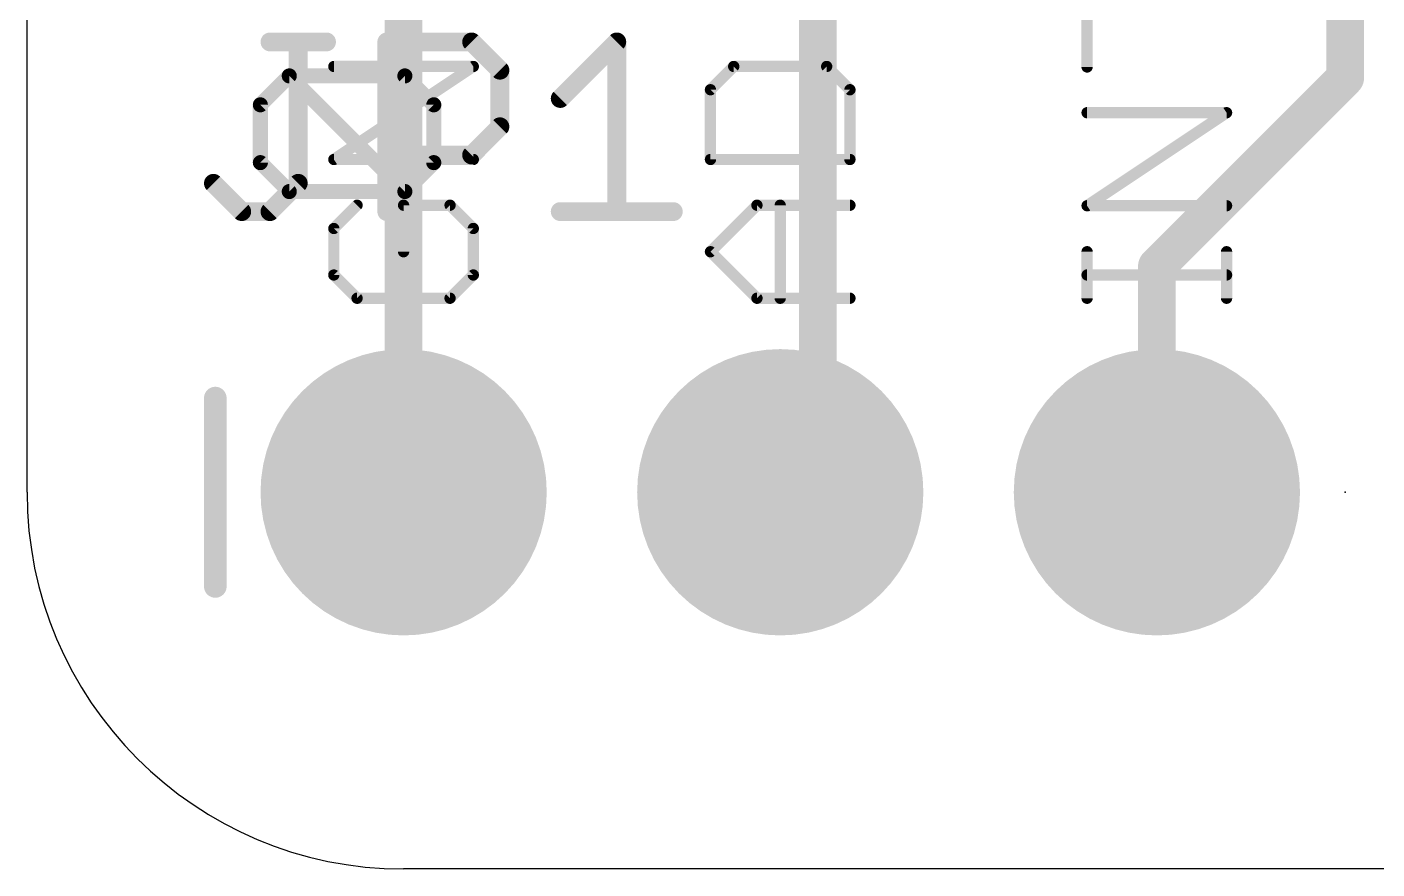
# Model space of a CAD drawing. Extents: x 0 to 17.8, y 0 to 17.
# Drawn here: x 0 to 9.1, y 0 to 5.68 of the extents above; entities that cross this region are included whole.
import ezdxf

# ---------------------------------------------------------------- set-up
doc = ezdxf.new("R2010")
doc.units = 0
for name, color, linetype in [('1', 12, 'CONTINUOUS'), ('16', 132, 'CONTINUOUS'), ('17', 110, 'CONTINUOUS'), ('20', 53, 'CONTINUOUS'), ('21', 40, 'CONTINUOUS'), ('23', 53, 'CONTINUOUS'), ('25', 253, 'CONTINUOUS'), ('27', 253, 'CONTINUOUS'), ('51', 253, 'CONTINUOUS')]:
    doc.layers.add(name, color=color, linetype=linetype)

# ---------------------------------------------------------------- blocks, each defined once
blk = doc.blocks.new('RECT')
blk.add_solid([(-0.5, -0.5), (0.5, -0.5), (-0.5, 0.5), (0.5, 0.5)])
blk = doc.blocks.new('ROUNDP')
at = {"const_width": 0.5}
blk.add_lwpolyline([(0, -0.25, 1), (0, 0.25, 1), (0, -0.25)], format="xyb", dxfattribs=at)

msp = doc.modelspace()

# ---------------------------------------------------------------- linework, layer by layer
at = {"layer": '1', "const_width": 0.254}
for points in [[(8.89, 5.334), (8.89, 8.09)], [(2.54, 2.54), (2.54, 6.77)], [(7.62, 4.064), (8.89, 5.334)], [(7.62, 2.54), (7.62, 4.064)]]:
    msp.add_lwpolyline(points, dxfattribs=at)
at = {"layer": '1', "const_width": 0.127}
for points in [[(8.8265, 5.334, 1), (8.9535, 5.334)], [(8.9349, 5.2891, 1), (8.8451, 5.3789)], [(7.6835, 4.064, 1), (7.5565, 4.064)], [(7.5751, 4.1089, 1), (7.6649, 4.0191)], [(2.4765, 2.54, 1), (2.6035, 2.54)], [(7.5565, 2.54, 1), (7.6835, 2.54)]]:
    msp.add_lwpolyline(points, format="xyb", dxfattribs=at)
at = {"layer": '16', "const_width": 0.254}
for points in [[(5.334, 2.794), (5.334, 10.414)], [(5.08, 2.54), (5.334, 2.794)]]:
    msp.add_lwpolyline(points, dxfattribs=at)
at = {"layer": '16', "const_width": 0.127}
for points in [[(5.3789, 2.7491, 1), (5.2891, 2.8389)], [(5.2705, 2.794, 1), (5.3975, 2.794)], [(5.0351, 2.5849, 1), (5.1249, 2.4951)]]:
    msp.add_lwpolyline(points, format="xyb", dxfattribs=at)
at = {"layer": '20'}
for p, q in [((0, 2.54), (0, 14.478)), ((15.24, 0), (2.54, 0))]:
    msp.add_line(p, q, dxfattribs=at)
msp.add_arc((2.54, 2.54), 2.54, 180, 270, dxfattribs=at)
at = {"layer": '21', "const_width": 0.0762}
for points in [[(7.1493, 5.4073), (7.1493, 6.0344)], [(2.0693, 4.7836), (3.0099, 5.4107)], [(3.0099, 5.4107), (2.0693, 5.4107)], [(4.7661, 5.4107), (4.6093, 5.2539)], [(5.3931, 5.4107), (4.7661, 5.4107)], [(5.5499, 5.2539), (5.3931, 5.4107)], [(4.6093, 5.2539), (4.6093, 4.7836)], [(5.5499, 4.7836), (5.5499, 5.2539)], [(7.1493, 4.4718), (8.0899, 5.0988)], [(8.0899, 5.0988), (7.1493, 5.0988)], [(3.0099, 4.7836), (2.0693, 4.7836)], [(4.6093, 4.7836), (5.5499, 4.7836)], [(2.2261, 4.4752), (2.0693, 4.3184)], [(2.8531, 4.4752), (2.5396, 4.4752)], [(2.5396, 4.4752), (2.5396, 4.1616)], [(3.0099, 4.3184), (2.8531, 4.4752)], [(4.6093, 4.1616), (4.9228, 4.4752)], [(4.9228, 4.4752), (5.5499, 4.4752)], [(5.0796, 3.8481), (5.0796, 4.4752)], [(8.0899, 4.4718), (7.1493, 4.4718)], [(2.0693, 4.3184), (2.0693, 4.0049)], [(3.0099, 4.0049), (3.0099, 4.3184)], [(4.9228, 3.8481), (4.6093, 4.1616)], [(7.1493, 3.8481), (7.1493, 4.1616)], [(8.0899, 3.8481), (8.0899, 4.1616)], [(2.0693, 4.0049), (2.2261, 3.8481)], [(2.8531, 3.8481), (3.0099, 4.0049)], [(8.0899, 4.0049), (7.1493, 4.0049)], [(2.2261, 3.8481), (2.8531, 3.8481)], [(5.5499, 3.8481), (4.9228, 3.8481)]]:
    msp.add_lwpolyline(points, dxfattribs=at)
at = {"layer": '21', "const_width": 0.0381}
for points in [[(2.0693, 5.4297, 1), (2.0693, 5.3916)], [(3.0205, 5.3948, 1), (2.9993, 5.4265)], [(3.0099, 5.3916, 1), (3.0099, 5.4297)], [(4.7661, 5.4297, 1), (4.7661, 5.3916)], [(4.7795, 5.3972, 1), (4.7526, 5.4242)], [(5.4066, 5.4242, 1), (5.3797, 5.3972)], [(5.3931, 5.3916, 1), (5.3931, 5.4297)], [(7.1302, 5.4073, 1), (7.1683, 5.4073)], [(4.6283, 5.2539, 1), (4.5902, 5.2539)], [(4.5958, 5.2674, 1), (4.6228, 5.2404)], [(5.569, 5.2539, 1), (5.5309, 5.2539)], [(5.5364, 5.2404, 1), (5.5634, 5.2674)], [(7.1493, 5.1179, 1), (7.1493, 5.0798)], [(8.1005, 5.083, 1), (8.0793, 5.1147)], [(8.0899, 5.0798, 1), (8.0899, 5.1179)], [(2.0693, 4.8027, 1), (2.0693, 4.7646)], [(2.0587, 4.7995, 1), (2.0799, 4.7678)], [(3.0099, 4.7646, 1), (3.0099, 4.8027)], [(4.6093, 4.8027, 1), (4.6093, 4.7646)], [(4.5902, 4.7836, 1), (4.6283, 4.7836)], [(5.5309, 4.7836, 1), (5.569, 4.7836)], [(5.5499, 4.7646, 1), (5.5499, 4.8027)], [(2.2395, 4.4617, 1), (2.2126, 4.4886)], [(2.5396, 4.4942, 1), (2.5396, 4.4561)], [(2.5587, 4.4752, 1), (2.5206, 4.4752)], [(2.8666, 4.4886, 1), (2.8397, 4.4617)], [(2.8531, 4.4561, 1), (2.8531, 4.4942)], [(4.9228, 4.4942, 1), (4.9228, 4.4561)], [(4.9363, 4.4617, 1), (4.9094, 4.4886)], [(5.0987, 4.4752, 1), (5.0606, 4.4752)], [(5.5499, 4.4561, 1), (5.5499, 4.4942)], [(7.1493, 4.4908, 1), (7.1493, 4.4527)], [(7.1387, 4.4876, 1), (7.1599, 4.4559)], [(8.0899, 4.4527, 1), (8.0899, 4.4908)], [(2.0883, 4.3184, 1), (2.0502, 4.3184)], [(2.0558, 4.3319, 1), (2.0828, 4.3049)], [(3.029, 4.3184, 1), (2.9909, 4.3184)], [(2.9964, 4.3049, 1), (3.0234, 4.3319)], [(4.6228, 4.1751, 1), (4.5958, 4.1482)], [(4.5958, 4.1751, 1), (4.6228, 4.1482)], [(7.1683, 4.1616, 1), (7.1302, 4.1616)], [(8.109, 4.1616, 1), (8.0709, 4.1616)], [(2.5206, 4.1616, 1), (2.5587, 4.1616)], [(2.0502, 4.0049, 1), (2.0883, 4.0049)], [(2.0828, 4.0183, 1), (2.0558, 3.9914)], [(2.9909, 4.0049, 1), (3.029, 4.0049)], [(3.0234, 3.9914, 1), (2.9964, 4.0183)], [(7.1493, 4.0239, 1), (7.1493, 3.9858)], [(8.0899, 3.9858, 1), (8.0899, 4.0239)], [(2.2261, 3.8672, 1), (2.2261, 3.8291)], [(2.2126, 3.8346, 1), (2.2395, 3.8616)], [(2.8397, 3.8616, 1), (2.8666, 3.8346)], [(2.8531, 3.8291, 1), (2.8531, 3.8672)], [(4.9228, 3.8672, 1), (4.9228, 3.8291)], [(4.9094, 3.8346, 1), (4.9363, 3.8616)], [(5.0606, 3.8481, 1), (5.0987, 3.8481)], [(5.5499, 3.8291, 1), (5.5499, 3.8672)], [(7.1302, 3.8481, 1), (7.1683, 3.8481)], [(8.0709, 3.8481, 1), (8.109, 3.8481)]]:
    msp.add_lwpolyline(points, format="xyb", dxfattribs=at)
at = {"layer": '23'}
msp.add_point((8.89, 2.54), dxfattribs=at)
at = {"layer": '25', "const_width": 0.127}
for points in [[(1.6386, 5.5763), (2.02, 5.5763)], [(1.8293, 4.623), (1.8293, 5.5763)], [(2.4267, 4.4323), (2.4267, 5.5763)], [(2.4267, 5.5763), (2.9987, 5.5763)], [(2.9987, 5.5763), (3.1893, 5.3856)], [(3.5961, 5.195), (3.9774, 5.5763)], [(3.9774, 5.5763), (3.9774, 4.4323)], [(3.1893, 5.3856), (3.1893, 5.0043)], [(3.1893, 5.0043), (2.9987, 4.8136)], [(2.9987, 4.8136), (2.4267, 4.8136)], [(1.2573, 4.623), (1.448, 4.4323)], [(1.6386, 4.4323), (1.8293, 4.623)], [(1.448, 4.4323), (1.6386, 4.4323)], [(3.5961, 4.4323), (4.3587, 4.4323)]]:
    msp.add_lwpolyline(points, dxfattribs=at)
at = {"layer": '25', "const_width": 0.0635}
for points in [[(1.6386, 5.608, 1), (1.6386, 5.5445)], [(1.861, 5.5763, 1), (1.7975, 5.5763)], [(2.02, 5.5445, 1), (2.02, 5.608)], [(2.4584, 5.5763, 1), (2.3949, 5.5763)], [(2.4267, 5.608, 1), (2.4267, 5.5445)], [(3.0211, 5.5987, 1), (2.9762, 5.5538)], [(2.9987, 5.5445, 1), (2.9987, 5.608)], [(4.0092, 5.5763, 1), (3.9457, 5.5763)], [(3.9999, 5.5538, 1), (3.955, 5.5987)], [(3.2211, 5.3856, 1), (3.1576, 5.3856)], [(3.1669, 5.3632, 1), (3.2118, 5.4081)], [(3.5736, 5.2174, 1), (3.6185, 5.1725)], [(3.1576, 5.0043, 1), (3.2211, 5.0043)], [(3.2118, 4.9818, 1), (3.1669, 5.0267)], [(2.4267, 4.8454, 1), (2.4267, 4.7819)], [(2.9762, 4.8361, 1), (3.0211, 4.7912)], [(2.9987, 4.7819, 1), (2.9987, 4.8454)], [(1.2798, 4.6454, 1), (1.2348, 4.6005)], [(1.7975, 4.623, 1), (1.861, 4.623)], [(1.8517, 4.6005, 1), (1.8068, 4.6454)], [(1.448, 4.4641, 1), (1.448, 4.4006)], [(1.4255, 4.4098, 1), (1.4704, 4.4548)], [(1.6162, 4.4548, 1), (1.6611, 4.4098)], [(1.6386, 4.4006, 1), (1.6386, 4.4641)], [(2.3949, 4.4323, 1), (2.4584, 4.4323)], [(3.5961, 4.4641, 1), (3.5961, 4.4006)], [(3.9457, 4.4323, 1), (4.0092, 4.4323)], [(4.3587, 4.4006, 1), (4.3587, 4.4641)]]:
    msp.add_lwpolyline(points, format="xyb", dxfattribs=at)
at = {"layer": '27', "const_width": 0.1016}
for points in [[(1.5738, 5.1522), (1.7687, 5.3471)], [(1.7687, 5.3471), (2.5483, 5.3471)], [(2.5483, 4.5675), (1.7687, 5.3471)], [(2.5483, 5.3471), (2.7432, 5.1522)], [(1.5738, 4.7624), (1.5738, 5.1522)], [(2.7432, 5.1522), (2.7432, 4.7624)], [(1.7687, 4.5675), (1.5738, 4.7624)], [(2.7432, 4.7624), (2.5483, 4.5675)], [(2.5483, 4.5675), (1.7687, 4.5675)]]:
    msp.add_lwpolyline(points, dxfattribs=at)
at = {"layer": '27', "const_width": 0.0508}
for points in [[(1.7867, 5.3651, 1), (1.7507, 5.3291)], [(1.7687, 5.3725, 1), (1.7687, 5.3217)], [(1.7867, 5.3291, 1), (1.7507, 5.3651)], [(2.5663, 5.3651, 1), (2.5303, 5.3291)], [(2.5483, 5.3217, 1), (2.5483, 5.3725)], [(1.5558, 5.1702, 1), (1.5918, 5.1342)], [(1.5992, 5.1522, 1), (1.5484, 5.1522)], [(2.7686, 5.1522, 1), (2.7178, 5.1522)], [(2.7252, 5.1342, 1), (2.7612, 5.1702)], [(1.5918, 4.7804, 1), (1.5558, 4.7444)], [(1.5484, 4.7624, 1), (1.5992, 4.7624)], [(2.7178, 4.7624, 1), (2.7686, 4.7624)], [(2.7612, 4.7444, 1), (2.7252, 4.7804)], [(1.7687, 4.5929, 1), (1.7687, 4.5421)], [(1.7507, 4.5495, 1), (1.7867, 4.5855)], [(2.5303, 4.5855, 1), (2.5663, 4.5495)], [(2.5303, 4.5495, 1), (2.5663, 4.5855)], [(2.5483, 4.5421, 1), (2.5483, 4.5929)]]:
    msp.add_lwpolyline(points, format="xyb", dxfattribs=at)
at = {"layer": '51', "const_width": 0.1524}
msp.add_lwpolyline([(1.27, 3.175), (1.27, 1.905)], dxfattribs=at)
at = {"layer": '51', "const_width": 0.0762}
for points in [[(1.3081, 3.175, 1), (1.2319, 3.175)], [(1.2319, 1.905, 1), (1.3081, 1.905)]]:
    msp.add_lwpolyline(points, format="xyb", dxfattribs=at)

# ---------------------------------------------------------------- block references
at = {"layer": '17', "xscale": 1.9304, "yscale": 1.9304, "rotation": 90}
for p in [(2.54, 2.54), (2.54, 2.54), (5.08, 2.54), (5.08, 2.54), (7.62, 2.54), (7.62, 2.54)]:
    msp.add_blockref('ROUNDP', p, dxfattribs=at)
at = {"layer": '51', "xscale": 0.508, "yscale": 0.508}
for p in [(2.54, 2.54), (5.08, 2.54), (7.62, 2.54)]:
    msp.add_blockref('RECT', p, dxfattribs=at)

doc.saveas('drawing.dxf')
